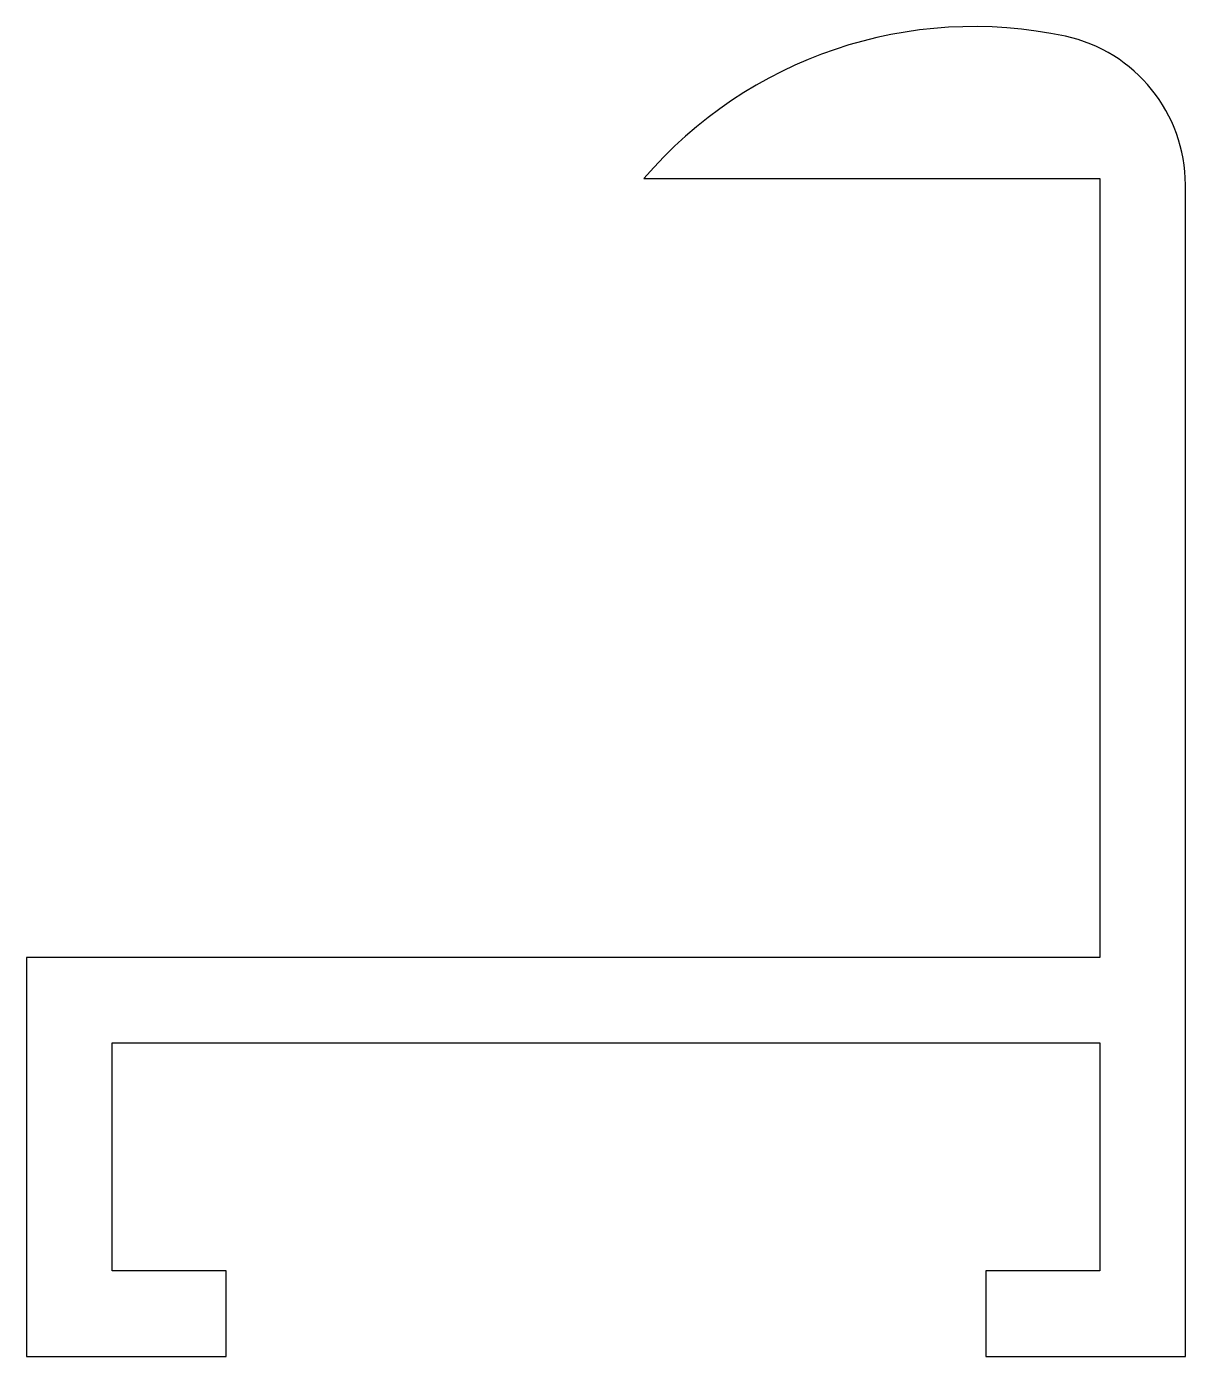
# Model space of a CAD drawing. Extents: x 167.3 to 179.5, y 222.3 to 236.3.
import ezdxf

# ---------------------------------------------------------------- set-up
doc = ezdxf.new("R2010")
doc.units = 0
doc.layers.get('0').update_dxf_attribs({"linetype": 'CONTINUOUS'})

msp = doc.modelspace()

# ---------------------------------------------------------------- linework, layer by layer
msp.add_lwpolyline([(177.374, 222.261), (179.474, 222.261), (179.474, 234.594, 0.353407), (178.211, 236.159, 0.275456), (173.774, 234.661), (178.574, 234.661), (178.574, 226.461), (167.274, 226.461), (167.274, 222.261), (169.374, 222.261), (169.374, 223.161), (168.174, 223.161), (168.174, 225.561), (178.574, 225.561), (178.574, 223.161), (177.374, 223.161)], format="xyb", close=True)

doc.saveas('drawing.dxf')
